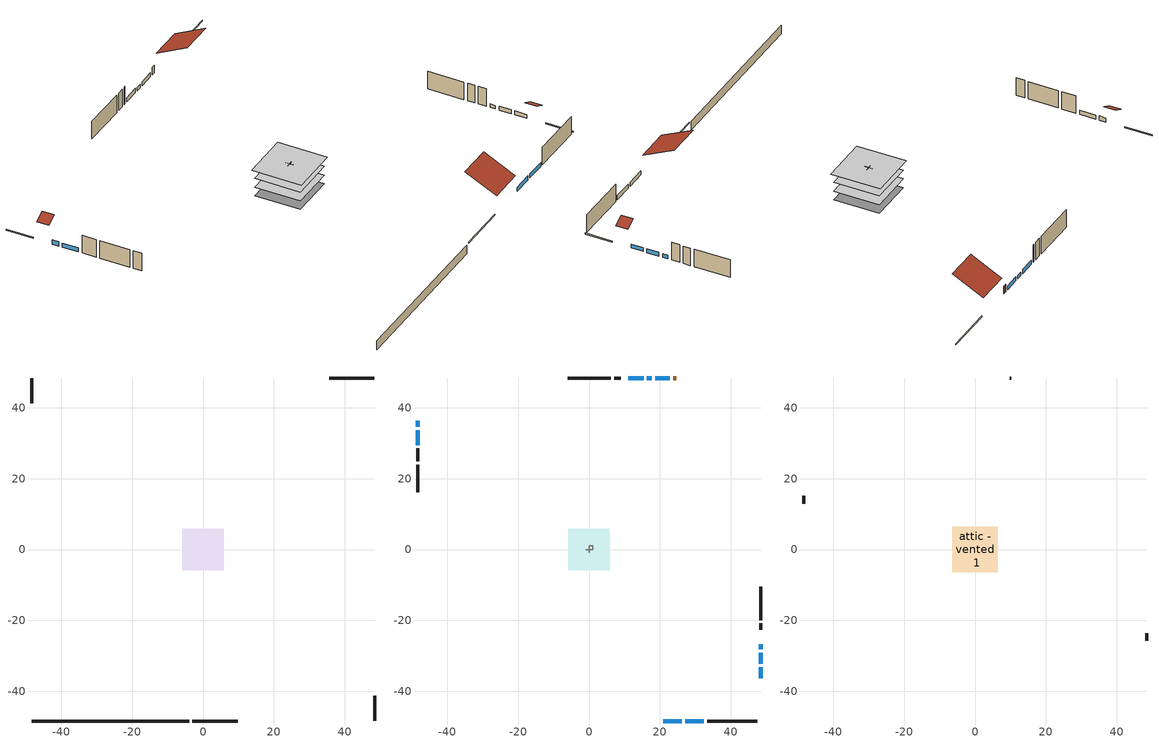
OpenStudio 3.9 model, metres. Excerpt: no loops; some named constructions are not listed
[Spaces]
basement - unconditioned 1
 floor foundation (Slab2 construction): -5.92,-5.92 -5.92,5.92 5.92,5.92 5.92,-5.92 z-2.13
 wall outside (RimJoist1 construction): -3.01,-48.38 9.82,-48.38 z0.3:0.61
 wall outside (RimJoist2 construction): -48.38,48.38 -48.38,41.25 z0.3:0.61
 wall outside (RimJoist3 construction): 48.38,48.38 35.55,48.38 z0.3:0.61
 wall outside (RimJoist4 construction): 48.38,-48.38 48.38,-41.25 z0.3:0.61
 wall foundation (FoundationWall1 construction): -48.38,-48.38 -3.94,-48.38 z-2.13:0.3
garage 1
 floor foundation (Slab1 construction): -2.59,-2.59 -2.59,2.59 2.59,2.59 2.59,-2.59 z0
 wall outside (Wall1 construction): -48.38,28.53 -48.38,24.87 z0.3:5.18
 wall outside (Wall2 construction): 8.93,48.38 7.1,48.38 z0.3:5.18
 wall outside (Wall12 construction): 48.38,-22.67 48.38,-20.85 z0.3:5.18
 wall to conditioned space 1 (Wall5 construction Reversed): -0.91,0 0.91,0 z0.3:5.18
 wall to conditioned space 1 (Wall6 construction Reversed): 0,-0.91 0,0.91 z0.3:5.18
conditioned space 1
 floor to basement - unconditioned 1 (Floor1 construction): -5.92,-5.92 -5.92,5.92 5.92,5.92 5.92,-5.92 z0.3
 floor to garage 1 (Floor2 construction): -2.59,-2.59 -2.59,2.59 2.59,2.59 2.59,-2.59 z0.3
 floor adiabatic (AdiabaticFloorConstruction): -5.92,-5.92 -5.92,5.92 5.92,5.92 5.92,-5.92 z2.74
 wall outside (Wall3 construction): 33.31,-48.38 47.45,-48.38 z0.3:5.18
 wall outside (Wall4 construction): -48.38,23.94 -48.38,16.08 z0.3:5.18
 wall outside (Wall7 construction): 6.17,48.38 -6.03,48.38 z0.3:5.18
 wall outside (Wall8 construction): 48.38,-19.92 48.38,-10.51 z0.3:5.18
 wall outside (AdiabaticWallConstruction): 20.95,-48.38 26.2,-48.38 / 27.13,-48.38 32.38,-48.38 / -48.38,36.34 -48.38,34.57 / 15.38,48.38 11.13,48.38 z0.3:1.46; -48.38,33.64 -48.38,29.46 z0.3:1.43; 22.78,48.38 18.66,48.38 z0.3:1.4; 17.73,48.38 16.31,48.38 z0.3:1.28; 48.38,-32.24 48.38,-29.07 / 48.38,-36.34 48.38,-33.16 z0.3:1.37; 48.38,-28.14 48.38,-26.72 z0.3:1.25
 wall outside (AdiabaticWallConstruction 1): 24.63,48.38 23.71,48.38 z0.3:2.34
 window (WindowConstruction): 20.95,-48.38 26.2,-48.38 z0.3:1.46
 window (WindowConstruction 1): 27.13,-48.38 32.38,-48.38 z0.3:1.46
 window (WindowConstruction 2): -48.38,36.34 -48.38,34.57 z0.3:1.46
 window (WindowConstruction 3): -48.38,33.64 -48.38,29.46 z0.3:1.43
 window (WindowConstruction 4): 22.78,48.38 18.66,48.38 z0.3:1.4
 window (WindowConstruction 5): 17.73,48.38 16.31,48.38 z0.3:1.28
 window (WindowConstruction 6): 15.38,48.38 11.13,48.38 z0.3:1.46
 window (WindowConstruction 7): 48.38,-32.24 48.38,-29.07 z0.3:1.37
 window (WindowConstruction 8): 48.38,-28.14 48.38,-26.72 z0.3:1.25
 window (WindowConstruction 9): 48.38,-36.34 48.38,-33.17 z0.3:1.37
 door (Door): 24.63,48.38 23.71,48.38 z0.3:2.34
 ceiling adiabatic (AdiabaticFloorConstruction): 5.92,-5.92 5.92,5.92 -5.92,5.92 -5.92,-5.92 z2.74
central ac and furnace airloop ret air space
 floor adiabatic (AdiabaticConst): 0,0 0,1 1,1 1,0 z0
 wall adiabatic (AdiabaticConst): 0,1 0,0 1,0 1,1 0,1 z0:1
 ceiling adiabatic (AdiabaticConst): 1,0 1,1 0,1 0,0 z1
attic - vented 1
 floor to conditioned space 1 (Floor3 construction Reversed): -6.46,-6.46 -6.46,6.46 6.46,6.46 6.46,-6.46 z5.18
 wall outside (Wall9 construction): -48.38,15.16 -48.38,12.97 z0.3:5.18
 wall outside (Wall10 construction): 48.38,-25.79 48.38,-23.6 z0.3:5.18
 wall outside (Wall11 construction): 10.2,48.38 9.86,48.38 z0.3:5.18
 roof outside (Roof1 construction): 20.02,-48.38,5.18 20.02,-40.09,9.33 10.75,-40.09,9.33 10.75,-48.38,5.18
 roof outside (Roof2 construction): -48.38,37.26,5.18 -45.65,37.26,6.55 -45.65,40.32,6.55 -48.38,40.32,5.18
 roof outside (Roof3 construction): 48.38,-37.26,5.18 45.65,-37.26,6.55 45.65,-40.32,6.55 48.38,-40.32,5.18
 roof outside (Roof4 construction): 25.55,48.38,5.18 25.55,40.27,9.24 34.62,40.27,9.24 34.62,48.38,5.18
[Material] Roughness=Rough
Name | Thickness {m} | Conductivity {W/m-K} | Density {kg/m3} | Specific Heat {J/kg-K} | Thermal Absorptance | Solar Absorptance | Visible Absorptance
gypsum board | 0.0127 | 0.160291 | 801 | 837.4 | 0.9 | 0.6 | 0.6
osb sheathing 0.5 in. 2; osb sheathing 0.5 in. 3 | 0.0127 | 0.115458 | 512.64 | 1214.23
wall stud and cavity 2 | 0.1397 | 0.335416 | 139.0536 | 1170.24 | 0.9 | 0.7 | 0.7
floor stud and cavity | 0.1397 | 0.923637 | 92.3553 | 1139.71 | 0.9 | 0.7 | 0.7
osb sheathing 0.75 in. | 0.01905 | 0.115458 | 512.64 | 1214.23 | 0.9 | 0.7 | 0.7
floor covering | 0.0127 | 0.0433444 | 54.468 | 1339.84 | 0.9 | 0.6 | 0.6
ceiling loosefill ins | 0.0846667 | 0.0480833 | 16.02 | 1046.75 | 0.9 | 0.7 | 0.7
ceiling stud and cavity | 0.1397 | 0.0920385 | 65.682 | 1177.47 | 0.9 | 0.7 | 0.7
[Construction]
Wall5 construction: osb sheathing 0.5 in. 2, wall stud and cavity 2, gypsum board
Wall6 construction: osb sheathing 0.5 in. 3, wall stud and cavity 2, gypsum board
Floor1 construction Reversed: floor covering, osb sheathing 0.75 in., floor stud and cavity
Floor3 construction: ceiling loosefill ins, ceiling stud and cavity, gypsum board
[EnergyManagementSystem:Subroutine]
central_ac_and_furnace_airloop_0_duct_subroutine: Set AH_MFR = central_ac_and_furnace_airloop_AH_MFR / 1; If AH_MFR > 0; Set AH_Tout = central_ac_and_furnace_airloop_AH_Tout; Set AH_Wout = central_ac_and_furnace_airloop_AH_Wout; Set RA_T = central_ac_and_furnace_airloop_RA_T; Set RA_W = central_ac_and_furnace_airloop_Ra_W; Set Fan_RTF = central_ac_and_furnace_airloop_Fan_RTF; Set DZ_T = central_ac_and_furnace_airloop_0_DZ_T; Set DZ_W = central_ac_and_furnace_airloop_0_DZ_W; Set AH_VFR = central_ac_and_furnace_airloop_AH_VFR / 1; Set h_SA = (@HFnTdbW AH_Tout AH_Wout); Set h_RA = (@HFnTdbW RA_T RA_W); Set h_fg = (@HfgAirFnWTdb AH_Wout AH_Tout); Set h_DZ = (@HFnTdbW DZ_T DZ_W); Set air_cp = 1006.0; Set f_sup = 0.067; Set f_ret = 0.033; Set sup_lk_mfr = f_sup * AH_MFR; Set ret_lk_mfr = f_ret * AH_MFR; Set SupTotLkToCond = sup_lk_mfr*(h_RA - h_SA); Set SupLatLkToCond = sup_lk_mfr*h_fg*(RA_W-AH_Wout); Set SupSensLkToCond = SupTotLkToCond-SupLatLkToCond; Set supply_ua = 207.982; Set eTm = 0-((Fan_RTF/(AH_MFR*air_cp))*supply_ua); Set t_sup = DZ_T+((AH_Tout-DZ_T)*(@Exp eTm)); Set SupCondToCond = AH_MFR*air_cp*(t_sup-AH_Tout); Set SupCondToDZ = 0-SupCondToCond; Set return_ua = 77.031; Set eTm = 0-((Fan_RTF/(AH_MFR*air_cp))*return_ua); Set t_ret = DZ_T+((RA_T-DZ_T)*(@Exp eTm)); Set RetCondToRP = AH_MFR*air_cp*(t_ret-RA_T); Set RetCondToDZ = 0-RetCondToRP; Set RetLatLkToRP = 0; Set RetSensLkToRP = ret_lk_mfr*air_cp*(DZ_T-RA_T); Set SupTotLkToDZ = sup_lk_mfr*(h_SA-h_DZ); Set SupLatLkToDZ = sup_lk_mfr*h_fg*(AH_Wout-DZ_W); Set SupSensLkToDZ = SupTotLkToDZ-SupLatLkToDZ; Set FracOutsideToCond = 0.5; Set FracOutsideToDZ = 0.0; Set FracCondToOutside = 0.0; Set FracDZToOutside = 0.5; Set FracDZToCond = 0.5; Set FracCondToDZ = 0.0; Set lk_imbal_vfr = @ABS(f_sup - f_ret) * AH_VFR; Set ImbalLkCondToDZ = lk_imbal_vfr * FracCondToDZ; Set ImbalLkDZToCond = lk_imbal_vfr * FracDZToCond; Set ImbalLkOutsideToCond = lk_imbal_vfr * FracOutsideToCond; Set ImbalLkOutsideToDZ = lk_imbal_vfr * FracOutsideToDZ; Set ImbalLkCondToOutside = lk_imbal_vfr * FracCondToOutside; Set ImbalLkDZToOutside = lk_imbal_vfr * FracDZToOutside; Else; Set SupLatLkToCond = 0; Set SupSensLkToCond = 0; Set SupCondToCond = 0; Set RetCondToRP = 0; Set RetLatLkToRP = 0; Set RetSensLkToRP = 0; Set RetCondToDZ = 0; Set SupCondToDZ = 0; Set SupLatLkToDZ = 0; Set SupSensLkToDZ = 0; Set ImbalLkCondToDZ = 0; Set ImbalLkDZToCond = 0; Set ImbalLkOutsideToCond = 0; Set ImbalLkOutsideToDZ = 0; Set ImbalLkCondToOutside = 0; Set ImbalLkDZToOutside = 0; EndIf; Set central_ac_and_furnace_airloop_0_SupLatLkToCond = SupLatLkToCond; Set central_ac_and_furnace_airloop_0_SupSensLkToCond = SupSensLkToCond; Set central_ac_and_furnace_airloop_0_SupCondToLv = SupCondToCond; Set central_ac_and_furnace_airloop_0_RetCondToRP = RetCondToRP; Set central_ac_and_furnace_airloop_0_RetLatLkToRP = RetLatLkToRP; Set central_ac_and_furnace_airloop_0_RetSensLkToRP = RetSensLkToRP; Set central_ac_and_furnace_airloop_0_RetCondToDZ = RetCondToDZ; Set central_ac_and_furnace_airloop_0_SupCondToDZ = SupCondToDZ; Set central_ac_and_furnace_airloop_0_SupLatLkToDZ = SupLatLkToDZ; Set central_ac_and_furnace_airloop_0_SupSensLkToDZ = SupSensLkToDZ; Set central_ac_and_furnace_airloop_0_ZoneMixCondToDZ = ImbalLkCondToDZ; Set central_ac_and_furnace_airloop_0_ZoneMixDZToCond = ImbalLkDZToCond; Set central_ac_and_furnace_airloop_0_DuctImbalLkSupFanEquivCond = ImbalLkCondToOutside; Set central_ac_and_furnace_airloop_0_DuctImbalLkExhFanEquivCond = ImbalLkOutsideToCond; Set central_ac_and_furnace_airloop_0_DuctImbalLkSupFanEquivDZ = ImbalLkDZToOutside; Set central_ac_and_furnace_airloop_0_DuctImbalLkExhFanEquivDZ = ImbalLkOutsideToDZ
[Schedule:Ruleset]
Name | Default Day Schedule
cooling season schedule | cooling season schedule default day
natural vent schedule | natural vent schedule default day
[Schedule:Day]
cooling season schedule default day; cooling season schedule day; cooling season schedule day 2; natural vent schedule default day: 24, 0, 0
cooling season schedule day 1; natural vent schedule day: 24, 0, 1
[Schedule:Rule] Apply Monday=Yes; Apply Wednesday=Yes; Apply Friday=Yes; Date Specification Type=DateRange; Start Day=1
Name | Schedule Ruleset | Rule Order | Day Schedule | Apply Sunday | Apply Tuesday | Apply Thursday | Apply Saturday | Start Month | End Month | End Day
cooling season schedule allday rule | cooling season schedule | 2 | cooling season schedule day | Yes | Yes | Yes | Yes | 1 | 5 | 31
cooling season schedule allday rule 1 | cooling season schedule | 1 | cooling season schedule day 1 | Yes | Yes | Yes | Yes | 6 | 9 | 30
cooling season schedule allday rule 2 | cooling season schedule | 0 | cooling season schedule day 2 | Yes | Yes | Yes | Yes | 10 | 12 | 31
natural vent schedule rule | natural vent schedule | 0 | natural vent schedule day | No | No | No | No | 1 | 12 | 31
